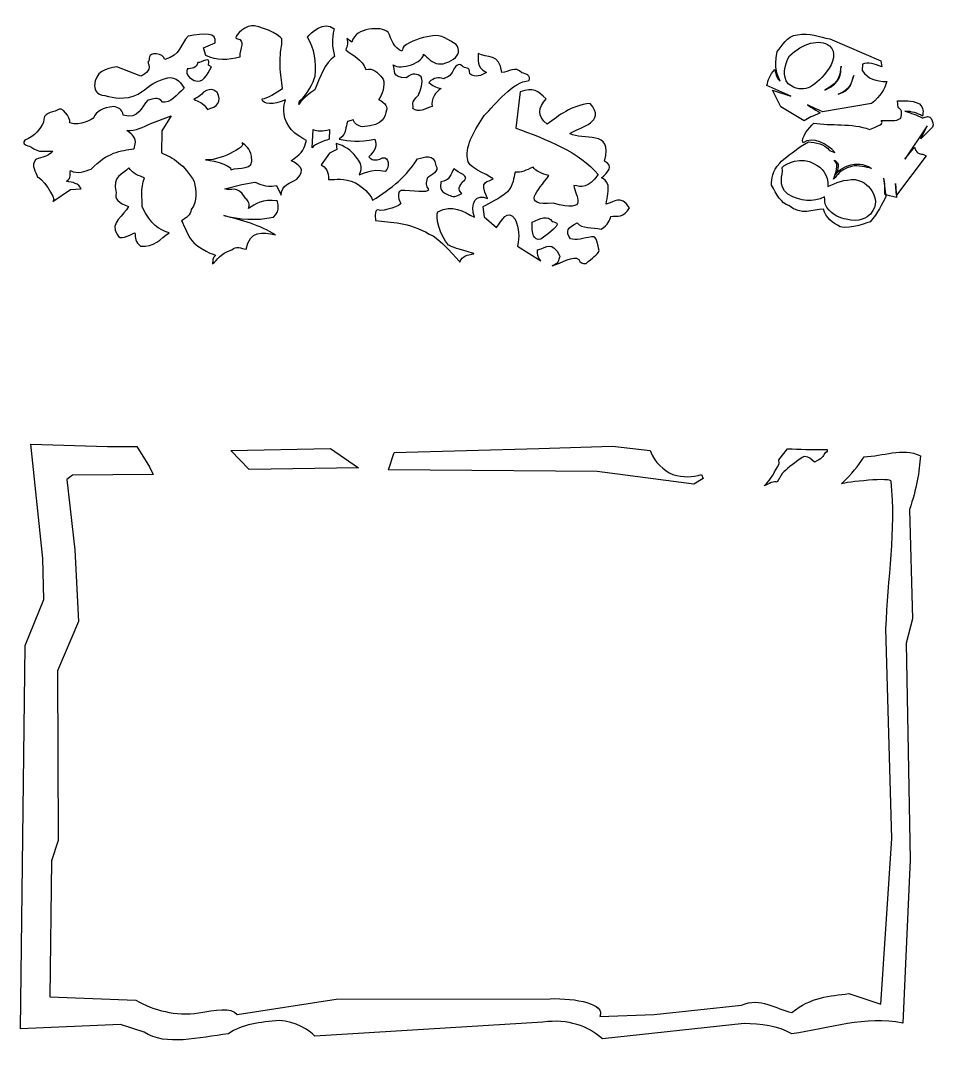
# Model space of a CAD drawing. Header units: centimetres. Extents: x -10 to 51.2, y -6.5 to 14.
# Drawn here: x 9.65 to 27.31, y -6.07 to 13.75 of the extents above; entities that cross this region are included whole.
import ezdxf

# ---------------------------------------------------------------- set-up
doc = ezdxf.new("R2010")
doc.units = ezdxf.units.CM
doc.header["$MEASUREMENT"] = 0
doc.layers.add('Layer 1', color=7, linetype='Continuous')

msp = doc.modelspace()

# ---------------------------------------------------------------- linework, layer by layer
at = {"layer": 'Layer 1', "color": 54, "lineweight": 25}
for points, knots in [([(15.20146, 13.43267), (15.3478, 13.21088), (15.36932, 12.94974), (15.35376, 12.68101), (15.35376, 12.68101), (15.30099, 12.54673), (15.22753, 12.34366), (15.04916, 12.19956), (15.04916, 12.19956), (15.04916, 12.19956), (15.03442, 12.13078), (15.03442, 12.13078), (15.03442, 12.13078), (15.14756, 12.29557), (15.24277, 12.33481), (15.34393, 12.41572), (15.34393, 12.41572), (15.456, 12.67424), (15.53932, 12.93962), (15.72713, 13.0593), (15.72713, 13.0593), (15.67476, 13.25173), (15.66875, 13.37714), (15.7173, 13.5948), (15.7173, 13.5948), (15.52059, 13.75398), (15.26411, 13.51521), (15.20146, 13.43268), (15.20146, 13.43268), (15.20146, 13.43268), (15.20146, 13.43267), (15.20146, 13.43267)], [0, 0, 0, 0, 0.11111111, 0.11111111, 0.11111111, 0.11111111, 0.22222222, 0.22222222, 0.22222222, 0.22222222, 0.33333333, 0.33333333, 0.33333333, 0.33333333, 0.44444444, 0.44444444, 0.44444444, 0.44444444, 0.55555556, 0.55555556, 0.55555556, 0.55555556, 0.66666667, 0.66666667, 0.66666667, 0.66666667, 0.77777778, 0.77777778, 0.77777778, 0.77777778, 1, 1, 1, 1]), ([(10.82606, 10.49902), (10.82606, 10.49902), (10.61972, 10.48919), (10.61972, 10.48919), (10.61972, 10.48919), (10.61972, 10.48919), (10.28074, 10.25829), (10.28074, 10.25829), (10.28074, 10.25829), (10.36996, 10.30821), (10.02269, 10.76663), (9.98106, 10.72501), (9.98106, 10.72501), (9.95666, 10.83637), (9.84946, 10.94772), (9.94176, 11.05908), (9.94176, 11.05908), (9.96938, 11.09656), (10.19135, 11.11175), (10.27583, 11.22612), (10.27583, 11.22612), (10.13704, 11.24539), (10.01541, 11.17884), (9.85333, 11.31455), (9.85333, 11.31455), (9.77642, 11.34003), (9.67453, 11.35416), (9.73542, 11.44228), (9.73542, 11.44228), (9.94593, 11.52443), (10.03051, 11.65237), (10.09897, 11.78618), (10.09897, 11.78618), (10.08905, 11.98281), (10.25343, 11.97027), (10.36426, 12.02199), (10.36426, 12.02199), (10.45067, 12.1156), (10.62019, 11.87959), (10.6099, 11.77635), (10.6099, 11.77635), (10.79659, 11.69283), (11.06188, 11.86478), (11.06188, 11.86478), (11.06188, 11.86478), (11.11288, 12.00011), (11.2467, 12.07333), (11.4549, 12.09077), (11.4549, 12.09077), (11.53902, 12.07012), (11.62155, 12.04693), (11.64159, 11.92373), (11.64159, 11.92373), (11.94357, 11.83632), (11.98165, 12.08822), (12.11813, 12.21359), (12.11813, 12.21359), (12.21451, 12.23551), (12.31417, 12.29356), (12.39816, 12.1792), (12.39816, 12.1792), (12.54652, 12.15015), (12.67989, 12.31598), (12.81575, 12.4494), (12.81575, 12.4494), (12.72837, 12.59411), (12.62363, 12.70191), (12.43255, 12.62626), (12.43255, 12.62626), (12.23623, 12.5768), (12.09138, 12.44158), (11.93144, 12.33149), (11.93144, 12.33149), (11.65478, 12.20932), (11.47041, 12.25853), (11.28295, 12.30201), (11.28295, 12.30201), (11.11679, 12.3223), (11.09858, 12.40423), (11.08644, 12.4887), (11.08644, 12.4887), (11.0931, 12.77637), (11.3079, 12.81689), (11.51877, 12.86207), (11.51877, 12.86207), (11.51877, 12.86207), (11.98057, 12.67538), (11.98057, 12.67538), (11.98057, 12.67538), (12.09329, 12.73365), (12.18615, 12.80185), (12.11813, 12.9505), (12.11813, 12.9505), (12.16811, 13.00575), (12.09524, 13.12243), (12.28517, 13.10771), (12.28517, 13.10771), (12.35878, 13.0982), (12.42079, 13.07417), (12.44238, 12.99963), (12.44238, 12.99963), (12.75083, 13.08266), (12.74958, 13.29843), (12.89436, 13.45161), (12.89436, 13.45161), (13.20472, 13.50673), (13.46686, 13.5274), (13.41512, 13.32388), (13.41512, 13.32388), (13.41512, 13.32388), (13.18913, 13.22562), (13.18913, 13.22562), (13.18913, 13.22562), (13.18913, 13.22562), (13.23826, 13.07824), (13.23826, 13.07824), (13.23826, 13.07824), (13.44336, 12.97521), (13.66532, 12.98181), (13.89658, 13.04876), (13.89658, 13.04876), (13.87547, 13.21381), (14.02914, 13.36756), (13.83271, 13.40739), (13.83271, 13.40739), (13.76202, 13.40739), (13.94283, 13.63547), (14.11765, 13.65303), (14.11765, 13.65303), (14.253, 13.66662), (14.66041, 13.48836), (14.70719, 13.39756), (14.70719, 13.39756), (14.71813, 13.20997), (14.61346, 13.07217), (14.72193, 12.43956), (14.72193, 12.43956), (14.57696, 12.3551), (14.44556, 12.25238), (14.32399, 12.23813), (14.32399, 12.23813), (14.32022, 12.12688), (14.55745, 12.12051), (14.77597, 12.21848), (14.77597, 12.21848), (14.73584, 12.11129), (14.70444, 11.92757), (14.83984, 11.71246), (14.83984, 11.71246), (14.90682, 11.59917), (14.97503, 11.5608), (15.18374, 11.43243), (15.18374, 11.43243), (15.12494, 11.27109), (15.145, 11.23029), (14.88897, 11.04432), (14.88897, 11.04432), (15.03017, 10.96282), (15.18675, 10.88664), (14.99705, 10.6906), (14.99705, 10.6906), (14.87127, 10.61005), (14.69674, 10.57824), (14.69246, 10.37618), (14.69246, 10.37618), (14.69246, 10.37618), (14.60403, 10.56287), (14.60403, 10.56287), (14.60403, 10.56287), (14.35624, 10.52745), (14.29566, 10.59416), (14.18153, 10.63165), (14.18153, 10.63165), (14.18153, 10.63165), (13.93589, 10.58252), (13.93589, 10.58252), (13.93589, 10.58252), (13.93589, 10.58252), (13.60182, 10.50392), (13.60182, 10.50392), (13.60182, 10.50392), (13.73283, 10.44499), (13.83663, 10.59007), (13.99485, 10.32706), (13.99485, 10.32706), (14.03912, 10.28318), (14.09481, 10.25262), (14.06363, 10.12072), (14.06363, 10.12072), (14.20041, 10.21007), (14.32935, 10.30596), (14.61878, 10.2681), (14.61878, 10.2681), (14.61553, 10.22582), (14.69882, 10.09835), (14.54509, 9.95368), (14.54509, 9.95368), (14.20194, 9.8822), (13.88617, 9.91107), (13.58218, 9.98316), (13.58218, 9.98316), (13.93273, 9.89167), (14.28483, 9.80327), (14.58439, 9.60979), (14.58439, 9.60979), (14.32884, 9.67269), (14.08959, 9.69715), (14.0145, 9.33467), (14.0145, 9.33467), (13.92091, 9.34644), (13.82104, 9.40851), (13.73938, 9.32484), (13.73938, 9.32484), (13.49045, 9.23313), (13.47405, 9.14143), (13.36601, 9.04972), (13.36601, 9.04972), (13.37738, 9.1054), (13.34745, 9.16108), (13.42988, 9.21676), (13.42988, 9.21676), (13.42988, 9.21676), (13.10072, 9.31993), (12.9386, 9.53609), (12.9386, 9.53609), (12.90913, 9.57539), (12.76665, 9.8849), (12.76665, 9.8849), (12.76665, 9.8849), (12.8606, 9.93581), (12.93741, 9.99814), (12.95334, 10.10106), (12.95334, 10.10106), (13.08945, 10.2812), (13.04002, 10.46133), (13.01229, 10.64147), (13.01229, 10.64147), (12.8246, 10.96787), (12.60516, 11.10379), (12.37854, 11.19662), (12.37854, 11.19662), (12.37854, 11.19662), (12.38837, 11.61912), (12.38837, 11.61912), (12.38837, 11.61912), (12.38837, 11.61912), (12.56523, 11.91389), (12.56523, 11.91389), (12.56523, 11.91389), (12.56523, 11.91389), (12.17221, 11.76651), (12.17221, 11.76651), (12.17221, 11.76651), (12.02377, 11.70141), (11.8834, 11.60809), (11.71041, 11.62895), (11.71041, 11.62895), (11.77904, 11.56657), (11.8699, 11.52642), (11.87745, 11.40296), (11.87745, 11.40296), (11.87745, 11.40296), (11.84797, 11.27523), (11.84797, 11.27523), (11.84797, 11.27523), (11.58881, 11.23599), (11.33262, 11.21379), (11.02262, 10.88221), (11.02262, 10.88221), (10.89184, 10.8409), (10.76311, 10.78105), (10.61977, 10.85273), (10.61977, 10.85273), (10.6008, 10.78395), (10.65312, 10.71517), (10.54117, 10.64639), (10.54117, 10.64639), (10.66381, 10.62953), (10.78071, 10.60598), (10.82611, 10.49901), (10.82611, 10.49901), (10.82611, 10.49901), (10.82606, 10.49902), (10.82606, 10.49902)], [0, 0, 0, 0, 0.01388889, 0.01388889, 0.01388889, 0.01388889, 0.02777778, 0.02777778, 0.02777778, 0.02777778, 0.04166667, 0.04166667, 0.04166667, 0.04166667, 0.05555556, 0.05555556, 0.05555556, 0.05555556, 0.06944444, 0.06944444, 0.06944444, 0.06944444, 0.08333333, 0.08333333, 0.08333333, 0.08333333, 0.09722222, 0.09722222, 0.09722222, 0.09722222, 0.11111111, 0.11111111, 0.11111111, 0.11111111, 0.125, 0.125, 0.125, 0.125, 0.13888889, 0.13888889, 0.13888889, 0.13888889, 0.15277778, 0.15277778, 0.15277778, 0.15277778, 0.16666667, 0.16666667, 0.16666667, 0.16666667, 0.18055556, 0.18055556, 0.18055556, 0.18055556, 0.19444444, 0.19444444, 0.19444444, 0.19444444, 0.20833333, 0.20833333, 0.20833333, 0.20833333, 0.22222222, 0.22222222, 0.22222222, 0.22222222, 0.23611111, 0.23611111, 0.23611111, 0.23611111, 0.25, 0.25, 0.25, 0.25, 0.26388889, 0.26388889, 0.26388889, 0.26388889, 0.27777778, 0.27777778, 0.27777778, 0.27777778, 0.29166667, 0.29166667, 0.29166667, 0.29166667, 0.30555556, 0.30555556, 0.30555556, 0.30555556, 0.31944444, 0.31944444, 0.31944444, 0.31944444, 0.33333333, 0.33333333, 0.33333333, 0.33333333, 0.34722222, 0.34722222, 0.34722222, 0.34722222, 0.36111111, 0.36111111, 0.36111111, 0.36111111, 0.375, 0.375, 0.375, 0.375, 0.38888889, 0.38888889, 0.38888889, 0.38888889, 0.40277778, 0.40277778, 0.40277778, 0.40277778, 0.41666667, 0.41666667, 0.41666667, 0.41666667, 0.43055556, 0.43055556, 0.43055556, 0.43055556, 0.44444444, 0.44444444, 0.44444444, 0.44444444, 0.45833333, 0.45833333, 0.45833333, 0.45833333, 0.47222222, 0.47222222, 0.47222222, 0.47222222, 0.48611111, 0.48611111, 0.48611111, 0.48611111, 0.5, 0.5, 0.5, 0.5, 0.51388889, 0.51388889, 0.51388889, 0.51388889, 0.52777778, 0.52777778, 0.52777778, 0.52777778, 0.54166667, 0.54166667, 0.54166667, 0.54166667, 0.55555556, 0.55555556, 0.55555556, 0.55555556, 0.56944444, 0.56944444, 0.56944444, 0.56944444, 0.58333333, 0.58333333, 0.58333333, 0.58333333, 0.59722222, 0.59722222, 0.59722222, 0.59722222, 0.61111111, 0.61111111, 0.61111111, 0.61111111, 0.625, 0.625, 0.625, 0.625, 0.63888889, 0.63888889, 0.63888889, 0.63888889, 0.65277778, 0.65277778, 0.65277778, 0.65277778, 0.66666667, 0.66666667, 0.66666667, 0.66666667, 0.68055556, 0.68055556, 0.68055556, 0.68055556, 0.69444444, 0.69444444, 0.69444444, 0.69444444, 0.70833333, 0.70833333, 0.70833333, 0.70833333, 0.72222222, 0.72222222, 0.72222222, 0.72222222, 0.73611111, 0.73611111, 0.73611111, 0.73611111, 0.75, 0.75, 0.75, 0.75, 0.76388889, 0.76388889, 0.76388889, 0.76388889, 0.77777778, 0.77777778, 0.77777778, 0.77777778, 0.79166667, 0.79166667, 0.79166667, 0.79166667, 0.80555556, 0.80555556, 0.80555556, 0.80555556, 0.81944444, 0.81944444, 0.81944444, 0.81944444, 0.83333333, 0.83333333, 0.83333333, 0.83333333, 0.84722222, 0.84722222, 0.84722222, 0.84722222, 0.86111111, 0.86111111, 0.86111111, 0.86111111, 0.875, 0.875, 0.875, 0.875, 0.88888889, 0.88888889, 0.88888889, 0.88888889, 0.90277778, 0.90277778, 0.90277778, 0.90277778, 0.91666667, 0.91666667, 0.91666667, 0.91666667, 0.93055556, 0.93055556, 0.93055556, 0.93055556, 0.94444444, 0.94444444, 0.94444444, 0.94444444, 0.95833333, 0.95833333, 0.95833333, 0.95833333, 0.97222222, 0.97222222, 0.97222222, 0.97222222, 1, 1, 1, 1]), ([(15.96415, 13.40425), (15.96415, 13.40425), (16.05749, 13.33547), (16.05749, 13.33547), (16.05749, 13.33547), (16.10663, 13.49471), (16.23329, 13.55706), (16.38665, 13.58602), (16.38665, 13.58602), (16.55483, 13.61009), (16.68351, 13.59466), (16.76002, 13.52707), (16.76002, 13.52707), (16.83362, 13.39106), (16.86753, 13.21535), (17.02531, 13.16352), (17.02531, 13.16352), (17.05317, 13.19266), (17.03366, 13.22899), (17.06491, 13.25304), (17.06491, 13.25304), (17.19601, 13.35392), (17.40509, 13.42627), (17.58537, 13.45338), (17.58537, 13.45338), (17.80301, 13.49732), (17.93457, 13.37325), (18.07665, 13.29126), (18.07665, 13.29126), (18.15345, 13.18297), (18.13413, 13.08841), (18.02752, 13.00632), (18.02752, 13.00632), (17.88522, 12.93091), (17.81477, 12.90203), (17.73766, 12.91789), (17.73766, 12.91789), (17.60917, 12.92349), (17.52849, 13.03921), (17.44781, 13.10458), (17.44781, 13.10458), (17.44375, 13.03137), (17.34684, 12.94529), (17.21199, 12.89824), (17.21199, 12.89824), (17.06586, 12.8549), (16.95231, 12.8374), (16.85827, 12.89824), (16.85827, 12.89824), (16.91186, 12.79347), (16.81016, 12.64531), (17.11374, 12.64769), (17.11374, 12.64769), (17.23095, 12.75273), (17.33408, 12.72646), (17.39868, 12.66243), (17.39868, 12.66243), (17.45077, 12.54452), (17.38225, 12.42662), (17.34955, 12.30871), (17.34955, 12.30871), (17.17603, 12.1601), (17.26344, 12.13191), (17.24147, 12.05324), (17.24147, 12.05324), (17.34514, 11.95201), (17.48772, 12.06475), (17.61484, 12.09254), (17.61484, 12.09254), (17.57349, 12.22682), (17.69215, 12.39058), (17.78679, 12.44135), (17.78679, 12.44135), (17.67179, 12.45435), (17.6188, 12.50447), (17.55097, 12.55926), (17.55097, 12.55926), (17.65489, 12.66084), (17.72076, 12.65595), (17.83591, 12.62804), (17.83591, 12.62804), (17.90469, 12.66612), (17.95382, 12.64918), (18.02259, 12.79999), (18.02259, 12.79999), (18.06573, 12.86801), (18.1082, 12.93823), (18.18963, 12.87859), (18.18963, 12.87859), (18.25376, 12.81023), (18.33708, 12.88459), (18.34193, 12.72138), (18.34193, 12.72138), (18.45001, 12.64146), (18.55809, 12.68884), (18.66617, 12.75086), (18.66617, 12.75086), (18.44237, 12.86215), (18.51829, 12.99108), (18.49914, 13.11441), (18.49914, 13.11441), (18.66875, 13.02744), (18.92068, 13.12006), (18.96094, 12.75086), (18.96094, 12.75086), (19.09031, 12.75309), (19.21968, 12.89077), (19.34905, 12.74103), (19.34905, 12.74103), (19.43533, 12.73088), (19.52124, 12.68118), (19.49115, 12.59345), (19.49115, 12.59345), (19.15993, 12.56732), (18.84947, 12.14639), (18.61704, 11.91567), (18.61704, 11.91567), (18.44417, 11.64055), (18.26027, 11.36544), (18.2928, 11.09032), (18.2928, 11.09032), (18.29074, 10.90587), (18.64804, 10.80286), (18.7939, 10.69238), (18.7939, 10.69238), (18.70228, 10.62672), (18.49806, 10.68343), (18.68582, 10.31409), (18.68582, 10.31409), (18.46229, 10.42962), (18.33442, 10.20968), (18.43035, 9.95054), (18.43035, 9.95054), (18.21396, 10.06815), (18.00269, 10.20727), (17.72291, 10.05862), (17.72291, 10.05862), (17.66572, 9.97967), (17.76168, 9.59923), (17.92927, 9.41506), (17.92927, 9.41506), (17.96931, 9.38694), (18.06296, 9.35246), (18.27009, 9.29629), (18.27009, 9.29629), (18.63354, 9.18486), (18.23777, 9.3261), (18.14541, 9.08589), (18.14541, 9.08589), (18.14541, 9.08589), (17.73123, 9.5846), (17.55588, 9.6263), (17.55588, 9.6263), (17.15387, 9.86043), (16.81476, 9.85289), (16.51928, 9.88668), (16.51928, 9.88668), (16.51928, 9.88668), (16.48972, 10.12015), (16.56349, 10.09302), (16.56349, 10.09302), (16.67486, 10.05207), (17.02446, 10.19232), (17.00564, 10.21584), (17.00564, 10.21584), (17.00564, 10.21584), (16.85737, 10.49292), (17.08425, 10.47131), (17.08425, 10.47131), (17.3427, 10.44669), (17.5819, 10.42467), (17.53623, 10.50079), (17.53623, 10.50079), (17.48463, 10.54704), (17.48996, 10.62176), (17.51658, 10.70713), (17.51658, 10.70713), (17.59792, 10.78111), (17.75785, 10.83092), (17.68362, 10.95277), (17.68362, 10.95277), (17.63972, 11.19886), (17.47339, 11.10829), (17.3299, 11.0805), (17.3299, 11.0805), (17.13472, 10.76259), (16.82535, 10.50617), (16.46033, 10.27971), (16.46033, 10.27971), (16.4129, 10.4283), (16.26703, 10.52064), (16.13117, 10.61869), (16.13117, 10.61869), (15.88364, 10.72261), (15.7707, 10.67273), (15.6055, 10.68256), (15.6055, 10.68256), (15.62598, 10.8275), (15.54676, 10.92186), (15.46794, 10.9675), (15.46794, 10.9675), (15.46794, 10.9675), (15.63006, 11.18858), (15.63006, 11.18858), (15.63006, 11.18858), (15.63006, 11.18858), (15.76762, 11.26227), (15.76762, 11.26227), (15.76762, 11.26227), (15.76762, 11.26227), (15.7578, 11.38018), (15.7578, 11.38018), (15.7578, 11.38018), (15.92154, 11.3294), (16.04603, 11.24591), (16.13117, 11.12963), (16.13117, 11.12963), (16.32658, 10.93074), (16.19995, 10.76608), (16.19995, 10.76608), (16.19995, 10.76608), (16.19995, 10.76608), (16.4723, 10.90379), (16.70106, 10.83486), (16.70106, 10.83486), (16.8017, 10.91946), (16.78282, 11.12771), (16.65193, 11.10015), (16.65193, 11.10015), (16.49598, 11.0223), (16.44006, 11.06949), (16.38664, 11.1198), (16.38664, 11.1198), (16.50412, 11.22842), (16.55715, 11.34199), (16.50455, 11.4637), (16.50455, 11.4637), (16.19416, 11.38996), (16.01395, 11.43192), (15.81676, 11.45879), (15.81676, 11.45879), (15.97581, 11.58509), (15.9269, 11.68828), (15.97888, 11.80269), (15.97888, 11.80269), (15.97888, 11.80269), (16.09188, 11.83708), (16.09188, 11.83708), (16.09188, 11.83708), (16.10808, 11.7556), (16.17407, 11.71561), (16.26874, 11.69952), (16.26874, 11.69952), (16.68902, 11.72707), (16.70083, 11.90587), (16.73054, 12.02377), (16.73054, 12.02377), (16.74975, 12.06586), (16.72185, 12.15548), (16.57824, 12.23011), (16.57824, 12.23011), (16.65475, 12.31045), (16.70065, 12.50157), (16.66667, 12.62313), (16.66667, 12.62313), (16.54177, 12.77407), (16.47059, 12.8372), (16.3326, 12.8049), (16.3326, 12.8049), (16.26443, 13.01505), (16.05912, 13.08247), (15.94449, 13.1881), (15.94449, 13.1881), (15.96695, 13.26015), (15.99251, 13.33221), (15.96414, 13.40426), (15.96414, 13.40426), (15.96414, 13.40426), (15.96415, 13.40425), (15.96415, 13.40425)], [0, 0, 0, 0, 0.01408451, 0.01408451, 0.01408451, 0.01408451, 0.02816901, 0.02816901, 0.02816901, 0.02816901, 0.04225352, 0.04225352, 0.04225352, 0.04225352, 0.05633803, 0.05633803, 0.05633803, 0.05633803, 0.07042254, 0.07042254, 0.07042254, 0.07042254, 0.08450704, 0.08450704, 0.08450704, 0.08450704, 0.09859155, 0.09859155, 0.09859155, 0.09859155, 0.11267606, 0.11267606, 0.11267606, 0.11267606, 0.12676056, 0.12676056, 0.12676056, 0.12676056, 0.14084507, 0.14084507, 0.14084507, 0.14084507, 0.15492958, 0.15492958, 0.15492958, 0.15492958, 0.16901408, 0.16901408, 0.16901408, 0.16901408, 0.18309859, 0.18309859, 0.18309859, 0.18309859, 0.1971831, 0.1971831, 0.1971831, 0.1971831, 0.21126761, 0.21126761, 0.21126761, 0.21126761, 0.22535211, 0.22535211, 0.22535211, 0.22535211, 0.23943662, 0.23943662, 0.23943662, 0.23943662, 0.25352113, 0.25352113, 0.25352113, 0.25352113, 0.26760563, 0.26760563, 0.26760563, 0.26760563, 0.28169014, 0.28169014, 0.28169014, 0.28169014, 0.29577465, 0.29577465, 0.29577465, 0.29577465, 0.30985915, 0.30985915, 0.30985915, 0.30985915, 0.32394366, 0.32394366, 0.32394366, 0.32394366, 0.33802817, 0.33802817, 0.33802817, 0.33802817, 0.35211268, 0.35211268, 0.35211268, 0.35211268, 0.36619718, 0.36619718, 0.36619718, 0.36619718, 0.38028169, 0.38028169, 0.38028169, 0.38028169, 0.3943662, 0.3943662, 0.3943662, 0.3943662, 0.4084507, 0.4084507, 0.4084507, 0.4084507, 0.42253521, 0.42253521, 0.42253521, 0.42253521, 0.43661972, 0.43661972, 0.43661972, 0.43661972, 0.45070423, 0.45070423, 0.45070423, 0.45070423, 0.46478873, 0.46478873, 0.46478873, 0.46478873, 0.47887324, 0.47887324, 0.47887324, 0.47887324, 0.49295775, 0.49295775, 0.49295775, 0.49295775, 0.50704225, 0.50704225, 0.50704225, 0.50704225, 0.52112676, 0.52112676, 0.52112676, 0.52112676, 0.53521127, 0.53521127, 0.53521127, 0.53521127, 0.54929577, 0.54929577, 0.54929577, 0.54929577, 0.56338028, 0.56338028, 0.56338028, 0.56338028, 0.57746479, 0.57746479, 0.57746479, 0.57746479, 0.5915493, 0.5915493, 0.5915493, 0.5915493, 0.6056338, 0.6056338, 0.6056338, 0.6056338, 0.61971831, 0.61971831, 0.61971831, 0.61971831, 0.63380282, 0.63380282, 0.63380282, 0.63380282, 0.64788732, 0.64788732, 0.64788732, 0.64788732, 0.66197183, 0.66197183, 0.66197183, 0.66197183, 0.67605634, 0.67605634, 0.67605634, 0.67605634, 0.69014085, 0.69014085, 0.69014085, 0.69014085, 0.70422535, 0.70422535, 0.70422535, 0.70422535, 0.71830986, 0.71830986, 0.71830986, 0.71830986, 0.73239437, 0.73239437, 0.73239437, 0.73239437, 0.74647887, 0.74647887, 0.74647887, 0.74647887, 0.76056338, 0.76056338, 0.76056338, 0.76056338, 0.77464789, 0.77464789, 0.77464789, 0.77464789, 0.78873239, 0.78873239, 0.78873239, 0.78873239, 0.8028169, 0.8028169, 0.8028169, 0.8028169, 0.81690141, 0.81690141, 0.81690141, 0.81690141, 0.83098592, 0.83098592, 0.83098592, 0.83098592, 0.84507042, 0.84507042, 0.84507042, 0.84507042, 0.85915493, 0.85915493, 0.85915493, 0.85915493, 0.87323944, 0.87323944, 0.87323944, 0.87323944, 0.88732394, 0.88732394, 0.88732394, 0.88732394, 0.90140845, 0.90140845, 0.90140845, 0.90140845, 0.91549296, 0.91549296, 0.91549296, 0.91549296, 0.92957746, 0.92957746, 0.92957746, 0.92957746, 0.94366197, 0.94366197, 0.94366197, 0.94366197, 0.95774648, 0.95774648, 0.95774648, 0.95774648, 0.97183099, 0.97183099, 0.97183099, 0.97183099, 1, 1, 1, 1]), ([(13.34633, 12.86208), (13.25977, 12.70988), (13.1868, 12.52273), (13.01226, 12.59679), (13.01226, 12.59679), (12.92914, 12.64314), (12.84304, 12.68716), (12.8747, 12.82278), (12.8747, 12.82278), (12.96968, 12.82016), (13.05104, 12.83934), (13.08104, 12.94069), (13.08104, 12.94069), (13.14993, 12.9245), (13.33613, 13.10383), (13.28738, 12.89156), (13.28738, 12.89156), (13.28738, 12.89156), (13.34633, 12.86208), (13.34633, 12.86208)], [0, 0, 0, 0, 0.16666667, 0.16666667, 0.16666667, 0.16666667, 0.33333333, 0.33333333, 0.33333333, 0.33333333, 0.5, 0.5, 0.5, 0.5, 0.66666667, 0.66666667, 0.66666667, 0.66666667, 1, 1, 1, 1]), ([(13.18912, 12.3708), (13.3736, 12.46685), (13.39223, 12.39705), (13.45441, 12.3708), (13.45441, 12.3708), (13.55457, 12.17825), (13.45473, 12.08569), (13.26773, 12.03673), (13.26773, 12.03673), (13.1891, 12.17088), (13.09316, 12.18375), (13.00244, 12.23324), (13.00244, 12.23324), (13.05736, 12.26205), (13.09774, 12.25691), (13.18913, 12.3708), (13.18913, 12.3708), (13.18913, 12.3708), (13.18912, 12.3708), (13.18912, 12.3708)], [0, 0, 0, 0, 0.16666667, 0.16666667, 0.16666667, 0.16666667, 0.33333333, 0.33333333, 0.33333333, 0.33333333, 0.5, 0.5, 0.5, 0.5, 0.66666667, 0.66666667, 0.66666667, 0.66666667, 1, 1, 1, 1]), ([(19.31272, 12.37597), (19.56861, 12.47119), (19.65915, 12.39623), (19.81383, 12.23841), (19.81383, 12.23841), (19.66517, 12.07104), (19.63501, 11.90805), (19.83919, 11.75374), (19.83919, 11.75374), (20.07487, 11.91982), (20.28272, 12.1091), (20.66866, 12.14998), (20.66866, 12.14998), (20.98266, 11.77585), (20.49277, 11.71646), (20.27685, 11.57116), (20.27685, 11.57116), (20.51809, 11.41767), (21.1322, 11.66436), (20.94378, 11.03477), (20.94378, 11.03477), (21.13341, 10.93943), (21.01179, 10.83119), (20.88483, 10.71052), (20.88483, 10.71052), (20.93791, 10.6929), (20.98547, 10.65874), (21.01256, 10.56314), (21.01256, 10.56314), (21.03119, 10.49374), (20.99537, 10.33362), (20.97817, 10.20451), (20.97817, 10.20451), (21.13428, 10.2363), (21.24993, 10.4053), (21.43015, 10.13573), (21.43015, 10.13573), (21.31829, 9.94021), (21.19087, 9.97811), (21.0666, 9.96869), (21.0666, 9.96869), (21.04795, 9.89165), (21.01487, 9.81301), (20.87991, 9.72305), (20.87991, 9.72305), (20.71386, 9.7646), (20.50221, 9.72917), (20.41811, 9.84096), (20.41811, 9.84096), (20.23473, 9.75711), (20.18497, 9.68297), (20.28546, 9.53637), (20.28546, 9.53637), (20.38118, 9.49758), (20.54978, 9.5499), (20.69322, 9.57076), (20.69322, 9.57076), (20.81126, 9.59226), (20.80704, 9.42163), (20.8406, 9.31038), (20.8406, 9.31038), (20.81283, 9.21589), (20.70124, 9.17324), (20.59005, 9.05491), (20.59005, 9.05491), (20.51454, 9.04608), (20.47074, 9.0769), (20.44758, 9.13352), (20.44758, 9.13352), (20.34523, 9.23177), (20.11556, 9.05702), (19.93174, 9.01561), (19.93174, 9.01561), (20.07192, 9.06212), (20.04617, 9.11742), (20.08404, 9.2023), (20.08404, 9.2023), (19.92112, 9.50773), (19.83927, 9.36956), (19.65171, 9.32021), (19.65171, 9.32021), (19.64949, 9.24979), (19.6488, 9.17938), (19.71066, 9.10896), (19.71066, 9.10896), (19.71066, 9.10896), (19.26359, 9.3939), (19.26359, 9.3939), (19.26359, 9.3939), (19.30229, 9.58386), (19.29389, 9.7247), (19.21938, 9.91466), (19.21938, 9.91466), (19.07028, 10.13196), (18.95715, 9.88325), (18.85583, 9.75254), (18.85583, 9.75254), (18.85583, 9.75254), (18.62001, 9.95888), (18.62001, 9.95888), (18.62001, 9.95888), (18.62001, 9.95888), (18.59053, 10.15048), (18.59053, 10.15048), (18.59053, 10.15048), (18.72742, 10.23561), (18.89993, 10.29659), (19.07198, 10.44034), (19.07198, 10.44034), (19.1833, 10.59543), (19.19079, 10.70602), (19.21445, 10.82354), (19.21445, 10.82354), (19.33044, 10.81206), (19.43446, 10.85642), (19.56326, 10.9218), (19.56326, 10.9218), (19.61529, 10.83476), (19.73857, 10.79521), (19.86785, 10.75968), (19.86785, 10.75968), (19.65699, 10.45785), (19.31856, 10.17068), (19.95141, 10.22145), (19.95141, 10.22145), (20.67006, 10.02957), (20.37663, 10.36863), (20.34931, 10.56808), (20.34931, 10.56808), (20.50637, 10.53578), (20.6254, 10.50379), (20.82094, 10.77933), (20.82094, 10.77933), (20.46204, 11.21022), (19.82913, 11.45825), (19.22919, 11.67346), (19.22919, 11.67346), (19.22919, 11.67346), (19.31271, 12.37599), (19.31271, 12.37599), (19.31271, 12.37599), (19.31271, 12.37599), (19.31272, 12.37597), (19.31272, 12.37597)], [0, 0, 0, 0, 0.02702703, 0.02702703, 0.02702703, 0.02702703, 0.05405405, 0.05405405, 0.05405405, 0.05405405, 0.08108108, 0.08108108, 0.08108108, 0.08108108, 0.10810811, 0.10810811, 0.10810811, 0.10810811, 0.13513514, 0.13513514, 0.13513514, 0.13513514, 0.16216216, 0.16216216, 0.16216216, 0.16216216, 0.18918919, 0.18918919, 0.18918919, 0.18918919, 0.21621622, 0.21621622, 0.21621622, 0.21621622, 0.24324324, 0.24324324, 0.24324324, 0.24324324, 0.27027027, 0.27027027, 0.27027027, 0.27027027, 0.2972973, 0.2972973, 0.2972973, 0.2972973, 0.32432432, 0.32432432, 0.32432432, 0.32432432, 0.35135135, 0.35135135, 0.35135135, 0.35135135, 0.37837838, 0.37837838, 0.37837838, 0.37837838, 0.40540541, 0.40540541, 0.40540541, 0.40540541, 0.43243243, 0.43243243, 0.43243243, 0.43243243, 0.45945946, 0.45945946, 0.45945946, 0.45945946, 0.48648649, 0.48648649, 0.48648649, 0.48648649, 0.51351351, 0.51351351, 0.51351351, 0.51351351, 0.54054054, 0.54054054, 0.54054054, 0.54054054, 0.56756757, 0.56756757, 0.56756757, 0.56756757, 0.59459459, 0.59459459, 0.59459459, 0.59459459, 0.62162162, 0.62162162, 0.62162162, 0.62162162, 0.64864865, 0.64864865, 0.64864865, 0.64864865, 0.67567568, 0.67567568, 0.67567568, 0.67567568, 0.7027027, 0.7027027, 0.7027027, 0.7027027, 0.72972973, 0.72972973, 0.72972973, 0.72972973, 0.75675676, 0.75675676, 0.75675676, 0.75675676, 0.78378378, 0.78378378, 0.78378378, 0.78378378, 0.81081081, 0.81081081, 0.81081081, 0.81081081, 0.83783784, 0.83783784, 0.83783784, 0.83783784, 0.86486486, 0.86486486, 0.86486486, 0.86486486, 0.89189189, 0.89189189, 0.89189189, 0.89189189, 0.91891892, 0.91891892, 0.91891892, 0.91891892, 0.94594595, 0.94594595, 0.94594595, 0.94594595, 1, 1, 1, 1]), ([(15.3116, 11.64526), (15.3116, 11.64526), (15.29195, 11.29645), (15.29195, 11.29645), (15.29195, 11.29645), (15.32634, 11.37014), (15.62111, 11.45857), (15.62111, 11.45857), (15.62111, 11.45857), (15.62111, 11.45857), (15.62602, 11.64526), (15.62602, 11.64526), (15.62602, 11.64526), (15.49237, 11.60921), (15.39296, 11.61596), (15.3116, 11.64526)], [0, 0, 0, 0, 0.2, 0.2, 0.2, 0.2, 0.4, 0.4, 0.4, 0.4, 0.6, 0.6, 0.6, 0.6, 1, 1, 1, 1]), ([(14.12255, 11.13278), (14.17804, 10.8335), (13.87425, 10.93341), (13.7197, 10.86749), (13.7197, 10.86749), (13.76096, 10.96809), (13.23646, 11.07365), (13.22842, 11.064), (13.22842, 11.064), (13.4366, 11.01846), (14.05511, 11.31921), (13.93586, 11.38824), (13.93586, 11.38824), (14.01683, 11.35305), (14.08087, 11.27272), (14.12255, 11.13277), (14.12255, 11.13277), (14.12255, 11.13277), (14.12255, 11.13278), (14.12255, 11.13278)], [0, 0, 0, 0, 0.16666667, 0.16666667, 0.16666667, 0.16666667, 0.33333333, 0.33333333, 0.33333333, 0.33333333, 0.5, 0.5, 0.5, 0.5, 0.66666667, 0.66666667, 0.66666667, 0.66666667, 1, 1, 1, 1]), ([(12.5252, 9.64966), (12.36032, 9.53671), (12.2367, 9.36187), (11.97497, 9.39419), (11.97497, 9.39419), (11.86747, 9.47041), (11.87347, 9.56082), (11.86689, 9.64966), (11.86689, 9.64966), (11.7393, 9.60737), (11.56944, 9.48545), (11.52791, 9.61527), (11.52791, 9.61527), (11.35266, 9.8455), (11.67366, 9.98701), (11.73916, 10.16059), (11.73916, 10.16059), (11.55616, 10.21559), (11.46367, 10.31848), (11.50335, 10.42588), (11.50335, 10.42588), (11.41342, 10.75817), (11.63673, 10.77723), (11.74899, 10.90733), (11.74899, 10.90733), (11.83218, 10.78679), (11.94541, 10.7564), (12.05358, 10.71082), (12.05358, 10.71082), (11.96589, 10.50612), (12.01207, 10.31616), (12.00445, 10.15076), (12.00445, 10.15076), (12.18038, 9.79012), (12.3238, 9.73004), (12.52521, 9.64965), (12.52521, 9.64965), (12.52521, 9.64965), (12.5252, 9.64966), (12.5252, 9.64966)], [0, 0, 0, 0, 0.09090909, 0.09090909, 0.09090909, 0.09090909, 0.18181818, 0.18181818, 0.18181818, 0.18181818, 0.27272727, 0.27272727, 0.27272727, 0.27272727, 0.36363636, 0.36363636, 0.36363636, 0.36363636, 0.45454545, 0.45454545, 0.45454545, 0.45454545, 0.54545455, 0.54545455, 0.54545455, 0.54545455, 0.63636364, 0.63636364, 0.63636364, 0.63636364, 0.72727273, 0.72727273, 0.72727273, 0.72727273, 0.81818182, 0.81818182, 0.81818182, 0.81818182, 1, 1, 1, 1]), ([(17.90962, 10.3927), (17.74094, 10.45657), (17.77445, 10.54931), (17.78189, 10.63834), (17.78189, 10.63834), (17.95659, 10.6439), (17.97063, 10.79227), (18.03736, 10.89381), (18.03736, 10.89381), (18.09068, 10.80552), (18.39288, 10.75456), (18.19457, 10.62852), (18.19457, 10.62852), (18.09975, 10.50653), (18.13815, 10.45721), (18.18474, 10.41236), (18.18474, 10.41236), (18.038, 10.31409), (17.9814, 10.36604), (17.90962, 10.39271), (17.90962, 10.39271), (17.90962, 10.39271), (17.90962, 10.3927), (17.90962, 10.3927)], [0, 0, 0, 0, 0.14285714, 0.14285714, 0.14285714, 0.14285714, 0.28571429, 0.28571429, 0.28571429, 0.28571429, 0.42857143, 0.42857143, 0.42857143, 0.42857143, 0.57142857, 0.57142857, 0.57142857, 0.57142857, 0.71428571, 0.71428571, 0.71428571, 0.71428571, 1, 1, 1, 1]), ([(19.54362, 9.8557), (19.53881, 9.63764), (19.5721, 9.48886), (19.71066, 9.53145), (19.71066, 9.53145), (20.18477, 9.86286), (20.00901, 9.83979), (19.93174, 9.87043), (19.93174, 9.87043), (19.85187, 9.99751), (19.70077, 9.93465), (19.54363, 9.85569), (19.54363, 9.85569), (19.54363, 9.85569), (19.54362, 9.8557), (19.54362, 9.8557)], [0, 0, 0, 0, 0.2, 0.2, 0.2, 0.2, 0.4, 0.4, 0.4, 0.4, 0.6, 0.6, 0.6, 0.6, 1, 1, 1, 1])]:
    msp.add_open_spline(points, degree=3, knots=knots, dxfattribs=at)
at = {"layer": 'Layer 1', "color": 251, "lineweight": 25}
for points, knots in [([(26.28649, 12.97188), (26.28649, 12.97188), (25.30393, 13.39929), (25.30393, 13.39929), (25.30393, 13.39929), (25.09496, 13.42774), (24.9076, 13.53184), (24.67509, 13.4779), (24.67509, 13.4779), (24.45263, 13.45111), (24.39779, 13.27532), (24.28206, 13.15365), (24.28206, 13.15365), (24.2224, 12.80507), (24.28663, 12.70426), (24.34101, 12.58376), (24.34101, 12.58376), (24.27878, 12.61979), (24.26077, 12.69512), (24.23784, 12.80975), (24.23784, 12.80975), (24.13874, 12.70494), (24.10706, 12.60014), (24.08554, 12.49533), (24.08554, 12.49533), (24.08554, 12.49533), (24.54734, 12.28899), (24.54734, 12.28899), (24.54734, 12.28899), (24.54734, 12.28899), (24.19362, 12.4069), (24.19362, 12.4069), (24.19362, 12.4069), (24.19362, 12.4069), (24.35083, 12.08265), (24.35083, 12.08265), (24.35083, 12.08265), (24.35083, 12.08265), (24.80281, 11.81245), (24.80281, 11.81245), (24.80281, 11.81245), (24.89814, 11.87632), (24.95964, 11.90579), (25.11723, 11.96966), (25.11723, 11.96966), (25.11723, 11.96966), (24.83229, 12.14161), (24.87159, 12.12196), (24.87159, 12.12196), (24.91089, 12.10231), (25.16145, 11.98931), (25.16145, 11.98931), (25.16145, 11.98931), (25.16145, 11.98931), (26.10962, 12.15143), (26.10962, 12.15143), (26.10962, 12.15143), (26.28902, 12.29226), (26.35414, 12.4331), (26.40439, 12.57393), (26.40439, 12.57393), (26.18543, 12.58084), (26.04282, 12.61419), (25.92785, 12.79009), (25.92785, 12.79009), (25.92785, 12.79009), (25.93276, 12.908), (25.93276, 12.908), (25.93276, 12.908), (26.0413, 12.9553), (26.17169, 12.9152), (26.30613, 12.85887), (26.30613, 12.85887), (26.30613, 12.85887), (26.28648, 12.97186), (26.28648, 12.97186), (26.28648, 12.97186), (26.28648, 12.97186), (26.28649, 12.97188), (26.28649, 12.97188)], [0, 0, 0, 0, 0.04761905, 0.04761905, 0.04761905, 0.04761905, 0.0952381, 0.0952381, 0.0952381, 0.0952381, 0.14285714, 0.14285714, 0.14285714, 0.14285714, 0.19047619, 0.19047619, 0.19047619, 0.19047619, 0.23809524, 0.23809524, 0.23809524, 0.23809524, 0.28571429, 0.28571429, 0.28571429, 0.28571429, 0.33333333, 0.33333333, 0.33333333, 0.33333333, 0.38095238, 0.38095238, 0.38095238, 0.38095238, 0.42857143, 0.42857143, 0.42857143, 0.42857143, 0.47619048, 0.47619048, 0.47619048, 0.47619048, 0.52380952, 0.52380952, 0.52380952, 0.52380952, 0.57142857, 0.57142857, 0.57142857, 0.57142857, 0.61904762, 0.61904762, 0.61904762, 0.61904762, 0.66666667, 0.66666667, 0.66666667, 0.66666667, 0.71428571, 0.71428571, 0.71428571, 0.71428571, 0.76190476, 0.76190476, 0.76190476, 0.76190476, 0.80952381, 0.80952381, 0.80952381, 0.80952381, 0.85714286, 0.85714286, 0.85714286, 0.85714286, 0.9047619, 0.9047619, 0.9047619, 0.9047619, 1, 1, 1, 1]), ([(25.2941, 13.26174), (25.10457, 13.41489), (24.76968, 13.31067), (24.52279, 13.07014), (24.52279, 13.07014), (24.41208, 12.8769), (24.38968, 12.67875), (24.49331, 12.52973), (24.49331, 12.52973), (24.79006, 12.32383), (24.98252, 12.45674), (25.24006, 12.76063), (25.24006, 12.76063), (25.37384, 12.94396), (25.43783, 13.14889), (25.2941, 13.26174)], [0, 0, 0, 0, 0.2, 0.2, 0.2, 0.2, 0.4, 0.4, 0.4, 0.4, 0.6, 0.6, 0.6, 0.6, 1, 1, 1, 1]), ([(25.52009, 12.86871), (25.50678, 12.71478), (25.53419, 12.56084), (25.20567, 12.40691), (25.20567, 12.40691), (25.52901, 12.57985), (25.4796, 12.72037), (25.52009, 12.86871)], [0, 0, 0, 0, 0.33333333, 0.33333333, 0.33333333, 0.33333333, 1, 1, 1, 1]), ([(25.76573, 12.69185), (25.71485, 12.55577), (25.72227, 12.40254), (25.46114, 12.3283), (25.46114, 12.3283), (25.67431, 12.39796), (25.71849, 12.54561), (25.76573, 12.69185)], [0, 0, 0, 0, 0.33333333, 0.33333333, 0.33333333, 0.33333333, 1, 1, 1, 1]), ([(24.98999, 11.77081), (24.90274, 11.68893), (24.72652, 11.4744), (24.78857, 11.39252), (24.78857, 11.39252), (24.96352, 11.52625), (25.25818, 11.36783), (25.39776, 11.20583), (25.39776, 11.20583), (25.39776, 11.20583), (25.29704, 11.24467), (25.29704, 11.24467), (25.29704, 11.24467), (25.18579, 11.37696), (25.03648, 11.39505), (24.88683, 11.41217), (24.88683, 11.41217), (24.88683, 11.41217), (24.73453, 11.31883), (24.73453, 11.31883), (24.73453, 11.31883), (24.59533, 11.21075), (24.42409, 11.10267), (24.33168, 10.99458), (24.33168, 10.99458), (24.18805, 10.83716), (24.1766, 10.70377), (24.17447, 10.57208), (24.17447, 10.57208), (24.26998, 10.3975), (24.36222, 10.21391), (24.50854, 10.17906), (24.50854, 10.17906), (24.76146, 9.9749), (24.95952, 10.09991), (25.17668, 10.11028), (25.17668, 10.11028), (25.2194, 9.93846), (25.355, 9.8479), (25.50092, 9.76638), (25.50092, 9.76638), (25.69252, 9.71234), (26.08063, 9.86464), (26.08063, 9.86464), (26.08063, 9.86464), (26.23165, 10.03665), (26.31148, 10.19679), (26.38522, 10.35592), (26.38522, 10.35592), (26.38522, 10.35592), (26.33609, 10.70964), (26.33609, 10.70964), (26.33609, 10.70964), (26.37539, 10.66051), (26.36557, 10.39522), (26.36557, 10.39522), (26.36557, 10.39522), (26.42724, 10.37557), (26.46853, 10.35592), (26.59156, 10.33627), (26.59156, 10.33627), (26.59156, 10.33627), (26.57191, 10.60156), (26.57191, 10.60156), (26.57191, 10.60156), (26.57191, 10.60156), (26.59156, 10.37557), (26.59156, 10.37557), (26.59156, 10.37557), (26.59156, 10.37557), (27.16145, 11.14197), (27.16145, 11.14197), (27.16145, 11.14197), (27.16145, 11.14197), (27.1025, 11.17145), (27.1025, 11.17145), (27.1025, 11.17145), (27.02515, 11.16865), (26.97393, 11.19515), (26.93546, 11.30901), (26.93546, 11.30901), (26.93546, 11.30901), (26.74878, 11.0732), (26.74878, 11.0732), (26.74878, 11.0732), (26.74878, 11.0732), (27.18111, 11.72169), (27.18111, 11.72169), (27.18111, 11.72169), (27.18111, 11.72169), (27.0632, 11.46622), (27.0632, 11.46622), (27.0632, 11.46622), (27.0632, 11.46622), (27.28919, 11.69221), (27.28919, 11.69221), (27.28919, 11.69221), (27.30548, 11.75771), (27.29565, 11.79374), (27.25971, 11.85925), (27.25971, 11.85925), (27.20204, 11.94391), (27.13502, 11.85535), (27.08759, 11.87638), (27.08759, 11.87638), (26.97376, 11.92684), (26.87894, 11.96543), (26.74878, 12.00173), (26.74878, 12.00173), (26.88346, 11.99735), (26.99729, 11.96517), (27.09267, 11.90839), (27.09267, 11.90839), (27.10402, 11.98699), (27.12378, 12.0656), (27.03372, 12.1442), (27.03372, 12.1442), (26.86145, 12.22671), (26.7484, 12.1908), (26.61122, 12.20315), (26.61122, 12.20315), (26.61122, 12.20315), (26.6238, 12.075), (26.6238, 12.075), (26.6238, 12.075), (26.65391, 12.03239), (26.71726, 12.05624), (26.67509, 11.86908), (26.67509, 11.86908), (26.58312, 11.79081), (26.43385, 11.83376), (26.2968, 11.81995), (26.2968, 11.81995), (26.31788, 11.76934), (26.3568, 11.76258), (26.07081, 11.648), (26.07081, 11.648), (25.72112, 11.78159), (25.32134, 11.71247), (24.98999, 11.77082), (24.98999, 11.77082), (24.98999, 11.77082), (24.98999, 11.77081), (24.98999, 11.77081)], [0, 0, 0, 0, 0.02702703, 0.02702703, 0.02702703, 0.02702703, 0.05405405, 0.05405405, 0.05405405, 0.05405405, 0.08108108, 0.08108108, 0.08108108, 0.08108108, 0.10810811, 0.10810811, 0.10810811, 0.10810811, 0.13513514, 0.13513514, 0.13513514, 0.13513514, 0.16216216, 0.16216216, 0.16216216, 0.16216216, 0.18918919, 0.18918919, 0.18918919, 0.18918919, 0.21621622, 0.21621622, 0.21621622, 0.21621622, 0.24324324, 0.24324324, 0.24324324, 0.24324324, 0.27027027, 0.27027027, 0.27027027, 0.27027027, 0.2972973, 0.2972973, 0.2972973, 0.2972973, 0.32432432, 0.32432432, 0.32432432, 0.32432432, 0.35135135, 0.35135135, 0.35135135, 0.35135135, 0.37837838, 0.37837838, 0.37837838, 0.37837838, 0.40540541, 0.40540541, 0.40540541, 0.40540541, 0.43243243, 0.43243243, 0.43243243, 0.43243243, 0.45945946, 0.45945946, 0.45945946, 0.45945946, 0.48648649, 0.48648649, 0.48648649, 0.48648649, 0.51351351, 0.51351351, 0.51351351, 0.51351351, 0.54054054, 0.54054054, 0.54054054, 0.54054054, 0.56756757, 0.56756757, 0.56756757, 0.56756757, 0.59459459, 0.59459459, 0.59459459, 0.59459459, 0.62162162, 0.62162162, 0.62162162, 0.62162162, 0.64864865, 0.64864865, 0.64864865, 0.64864865, 0.67567568, 0.67567568, 0.67567568, 0.67567568, 0.7027027, 0.7027027, 0.7027027, 0.7027027, 0.72972973, 0.72972973, 0.72972973, 0.72972973, 0.75675676, 0.75675676, 0.75675676, 0.75675676, 0.78378378, 0.78378378, 0.78378378, 0.78378378, 0.81081081, 0.81081081, 0.81081081, 0.81081081, 0.83783784, 0.83783784, 0.83783784, 0.83783784, 0.86486486, 0.86486486, 0.86486486, 0.86486486, 0.89189189, 0.89189189, 0.89189189, 0.89189189, 0.91891892, 0.91891892, 0.91891892, 0.91891892, 0.94594595, 0.94594595, 0.94594595, 0.94594595, 1, 1, 1, 1]), ([(25.26511, 10.54752), (25.26485, 10.77842), (25.16461, 10.91107), (24.99982, 10.98476), (24.99982, 10.98476), (24.75626, 11.1359), (24.43942, 10.99307), (24.38081, 10.91598), (24.38081, 10.91598), (24.40468, 10.74049), (24.27715, 10.58245), (24.48889, 10.39522), (24.48889, 10.39522), (24.74204, 10.2521), (24.97594, 10.23483), (25.20125, 10.34609), (25.20125, 10.34609), (25.20651, 10.27731), (25.19169, 10.20853), (25.24546, 10.13975), (25.24546, 10.13975), (25.35881, 9.98536), (25.5135, 9.93081), (25.61883, 9.91376), (25.61883, 9.91376), (25.87541, 9.84244), (26.01948, 9.95483), (26.08555, 10.01202), (26.08555, 10.01202), (26.23552, 10.19836), (26.17589, 10.33843), (26.13959, 10.41978), (26.13959, 10.41978), (26.07236, 10.53596), (25.97098, 10.64747), (25.79078, 10.68016), (25.79078, 10.68016), (25.58444, 10.68344), (25.42068, 10.62284), (25.26511, 10.54751), (25.26511, 10.54751), (25.26511, 10.54751), (25.26511, 10.54752), (25.26511, 10.54752)], [0, 0, 0, 0, 0.08333333, 0.08333333, 0.08333333, 0.08333333, 0.16666667, 0.16666667, 0.16666667, 0.16666667, 0.25, 0.25, 0.25, 0.25, 0.33333333, 0.33333333, 0.33333333, 0.33333333, 0.41666667, 0.41666667, 0.41666667, 0.41666667, 0.5, 0.5, 0.5, 0.5, 0.58333333, 0.58333333, 0.58333333, 0.58333333, 0.66666667, 0.66666667, 0.66666667, 0.66666667, 0.75, 0.75, 0.75, 0.75, 0.83333333, 0.83333333, 0.83333333, 0.83333333, 1, 1, 1, 1]), ([(25.38301, 11.05354), (25.49448, 10.95148), (25.40882, 10.81657), (25.37318, 10.68999), (25.37318, 10.68999), (25.45753, 10.76532), (25.46783, 10.8603), (25.71708, 10.93563), (25.71708, 10.93563), (25.85442, 10.96809), (26.00916, 10.91239), (26.11011, 10.89633), (26.11011, 10.89633), (26.03168, 10.94997), (25.93266, 10.98645), (25.77604, 10.97493), (25.77604, 10.97493), (25.59305, 10.94736), (25.47763, 10.87473), (25.41249, 10.76859), (25.41249, 10.76859), (25.50491, 10.96582), (25.45925, 11.02496), (25.38301, 11.05353), (25.38301, 11.05353), (25.38301, 11.05353), (25.38301, 11.05354), (25.38301, 11.05354)], [0, 0, 0, 0, 0.125, 0.125, 0.125, 0.125, 0.25, 0.25, 0.25, 0.25, 0.375, 0.375, 0.375, 0.375, 0.5, 0.5, 0.5, 0.5, 0.625, 0.625, 0.625, 0.625, 0.75, 0.75, 0.75, 0.75, 1, 1, 1, 1])]:
    msp.add_open_spline(points, degree=3, knots=knots, dxfattribs=at)
at = {"layer": 'Layer 1', "color": 25, "lineweight": 25}
for points, knots in [([(25.96423, 5.32349), (25.83894, 5.13293), (25.74288, 5.00554), (25.52699, 4.80273), (25.52699, 4.80273), (25.596, 4.82786), (26.52368, 4.93876), (26.48499, 4.84203), (26.48499, 4.84203), (26.59026, 3.9185), (26.41948, 2.94896), (26.38673, 2.00243), (26.38673, 2.00243), (26.38673, 2.00243), (26.50036, -2.05609), (26.50036, -2.05609), (26.50036, -2.05609), (26.50036, -2.05609), (26.28847, -5.2587), (26.28847, -5.2587), (26.28847, -5.2587), (26.28847, -5.2587), (25.66946, -5.05236), (25.66946, -5.05236), (25.66946, -5.05236), (25.30264, -5.10272), (24.93582, -5.11416), (24.56899, -5.41591), (24.56899, -5.41591), (24.24716, -5.35796), (23.96457, -5.10384), (23.59625, -5.27835), (23.59625, -5.27835), (23.59625, -5.27835), (21.90625, -5.45521), (21.90625, -5.45521), (21.90625, -5.45521), (21.90625, -5.45521), (20.85491, -5.49451), (20.85491, -5.49451), (20.85491, -5.49451), (20.97082, -5.2497), (20.39561, -5.13729), (19.892, -5.15061), (19.892, -5.15061), (19.892, -5.15061), (15.75542, -5.16044), (15.75542, -5.16044), (15.75542, -5.16044), (15.75542, -5.16044), (13.83943, -5.45521), (13.83943, -5.45521), (13.83943, -5.45521), (13.73202, -5.30715), (13.41381, -5.3699), (13.10251, -5.42573), (13.10251, -5.42573), (12.63898, -5.48736), (12.24307, -5.37995), (11.88413, -5.18009), (11.88413, -5.18009), (11.88413, -5.18009), (10.2236, -5.11131), (10.2236, -5.11131), (10.2236, -5.11131), (10.2236, -5.11131), (10.25393, -2.48643), (10.25393, -2.48643), (10.25393, -2.48643), (10.25393, -2.48643), (10.38352, -2.09626), (10.38352, -2.09626), (10.38352, -2.09626), (10.38352, -2.09626), (10.37098, 1.18692), (10.37098, 1.18692), (10.37098, 1.18692), (10.37098, 1.18692), (10.77383, 2.14), (10.77383, 2.14), (10.77383, 2.14), (10.77383, 2.14), (10.70505, 3.52541), (10.70505, 3.52541), (10.70505, 3.52541), (10.70505, 3.52541), (10.54784, 4.88134), (10.54784, 4.88134), (10.54784, 4.88134), (10.54784, 4.88134), (10.65592, 4.96977), (10.65592, 4.96977), (10.65592, 4.96977), (10.65592, 4.96977), (12.21819, 4.9796), (12.21819, 4.9796), (12.21819, 4.9796), (12.21819, 4.9796), (12.14941, 5.12698), (12.14941, 5.12698), (12.14941, 5.12698), (12.14941, 5.12698), (11.90377, 5.52), (11.90377, 5.52), (11.90377, 5.52), (11.90377, 5.52), (11.33389, 5.52), (11.33389, 5.52), (11.33389, 5.52), (11.33389, 5.52), (9.85022, 5.56913), (9.85022, 5.56913), (9.85022, 5.56913), (9.85022, 5.56913), (10.08603, 3.35837), (10.08603, 3.35837), (10.08603, 3.35837), (10.08603, 3.35837), (10.10568, 2.5625), (10.10568, 2.5625), (10.10568, 2.5625), (10.10568, 2.5625), (9.74213, 1.6782), (9.74213, 1.6782), (9.74213, 1.6782), (9.74213, 1.6782), (9.6537, -5.73031), (9.6537, -5.73031), (9.6537, -5.73031), (9.6537, -5.73031), (11.58935, -5.6517), (11.58935, -5.6517), (11.58935, -5.6517), (11.58935, -5.6517), (12.04133, -5.79908), (12.04133, -5.79908), (12.04133, -5.79908), (12.47141, -6.07398), (13.09447, -5.89859), (13.67238, -5.82856), (13.67238, -5.82856), (13.9324, -5.64216), (14.29237, -5.60568), (14.65494, -5.57309), (14.65494, -5.57309), (14.96213, -5.59308), (15.24502, -5.75295), (15.34273, -5.87768), (15.34273, -5.87768), (15.34273, -5.87768), (19.75444, -5.60259), (19.75444, -5.60259), (19.75444, -5.60259), (20.25122, -5.5403), (20.61655, -5.67519), (20.90404, -5.92684), (20.90404, -5.92684), (20.90404, -5.92684), (23.64539, -5.63207), (23.64539, -5.63207), (23.64539, -5.63207), (23.95884, -5.63498), (24.3051, -5.67702), (24.569, -5.82858), (24.569, -5.82858), (25.28955, -5.72558), (25.99044, -5.47757), (26.71098, -5.62224), (26.71098, -5.62224), (26.71098, -5.62224), (26.85364, -2.46838), (26.85364, -2.46838), (26.85364, -2.46838), (26.85364, -2.46838), (26.77976, 1.71749), (26.77976, 1.71749), (26.77976, 1.71749), (26.77976, 1.71749), (26.89767, 2.18912), (26.89767, 2.18912), (26.89767, 2.18912), (26.89767, 2.18912), (26.83872, 4.30163), (26.83872, 4.30163), (26.83872, 4.30163), (26.98139, 4.70373), (27.02901, 5.03189), (27.05488, 5.34314), (27.05488, 5.34314), (26.69133, 5.50657), (26.32779, 5.33004), (25.96424, 5.32349), (25.96424, 5.32349), (25.96424, 5.32349), (25.96423, 5.32349), (25.96423, 5.32349)], [0, 0, 0, 0, 0.02, 0.02, 0.02, 0.02, 0.04, 0.04, 0.04, 0.04, 0.06, 0.06, 0.06, 0.06, 0.08, 0.08, 0.08, 0.08, 0.1, 0.1, 0.1, 0.1, 0.12, 0.12, 0.12, 0.12, 0.14, 0.14, 0.14, 0.14, 0.16, 0.16, 0.16, 0.16, 0.18, 0.18, 0.18, 0.18, 0.2, 0.2, 0.2, 0.2, 0.22, 0.22, 0.22, 0.22, 0.24, 0.24, 0.24, 0.24, 0.26, 0.26, 0.26, 0.26, 0.28, 0.28, 0.28, 0.28, 0.3, 0.3, 0.3, 0.3, 0.32, 0.32, 0.32, 0.32, 0.34, 0.34, 0.34, 0.34, 0.36, 0.36, 0.36, 0.36, 0.38, 0.38, 0.38, 0.38, 0.4, 0.4, 0.4, 0.4, 0.42, 0.42, 0.42, 0.42, 0.44, 0.44, 0.44, 0.44, 0.46, 0.46, 0.46, 0.46, 0.48, 0.48, 0.48, 0.48, 0.5, 0.5, 0.5, 0.5, 0.52, 0.52, 0.52, 0.52, 0.54, 0.54, 0.54, 0.54, 0.56, 0.56, 0.56, 0.56, 0.58, 0.58, 0.58, 0.58, 0.6, 0.6, 0.6, 0.6, 0.62, 0.62, 0.62, 0.62, 0.64, 0.64, 0.64, 0.64, 0.66, 0.66, 0.66, 0.66, 0.68, 0.68, 0.68, 0.68, 0.7, 0.7, 0.7, 0.7, 0.72, 0.72, 0.72, 0.72, 0.74, 0.74, 0.74, 0.74, 0.76, 0.76, 0.76, 0.76, 0.78, 0.78, 0.78, 0.78, 0.8, 0.8, 0.8, 0.8, 0.82, 0.82, 0.82, 0.82, 0.84, 0.84, 0.84, 0.84, 0.86, 0.86, 0.86, 0.86, 0.88, 0.88, 0.88, 0.88, 0.9, 0.9, 0.9, 0.9, 0.92, 0.92, 0.92, 0.92, 0.94, 0.94, 0.94, 0.94, 0.96, 0.96, 0.96, 0.96, 1, 1, 1, 1]), ([(13.72152, 5.44139), (13.72152, 5.44139), (14.07524, 5.07784), (14.07524, 5.07784), (14.07524, 5.07784), (14.07524, 5.07784), (16.18774, 5.10732), (16.18774, 5.10732), (16.18774, 5.10732), (16.18774, 5.10732), (15.64733, 5.48069), (15.64733, 5.48069), (15.64733, 5.48069), (15.64733, 5.48069), (13.72151, 5.44139), (13.72151, 5.44139), (13.72151, 5.44139), (13.72151, 5.44139), (13.72152, 5.44139), (13.72152, 5.44139)], [0, 0, 0, 0, 0.16666667, 0.16666667, 0.16666667, 0.16666667, 0.33333333, 0.33333333, 0.33333333, 0.33333333, 0.5, 0.5, 0.5, 0.5, 0.66666667, 0.66666667, 0.66666667, 0.66666667, 1, 1, 1, 1]), ([(16.88045, 5.407), (16.88045, 5.407), (16.76746, 5.06802), (16.76746, 5.06802), (16.76746, 5.06802), (16.76746, 5.06802), (20.80578, 5.03854), (20.80578, 5.03854), (20.80578, 5.03854), (20.80578, 5.03854), (22.67265, 4.7929), (22.67265, 4.7929), (22.67265, 4.7929), (22.67265, 4.7929), (22.85442, 4.90098), (22.85442, 4.90098), (22.85442, 4.90098), (22.85442, 4.90098), (22.82003, 4.97959), (22.82003, 4.97959), (22.82003, 4.97959), (22.64362, 4.92629), (22.46906, 4.91841), (22.26488, 4.97959), (22.26488, 4.97959), (22.07755, 5.06972), (21.92461, 5.19636), (21.82764, 5.44139), (21.82764, 5.44139), (21.82764, 5.44139), (21.10055, 5.52982), (21.10055, 5.52982), (21.10055, 5.52982), (21.10055, 5.52982), (19.67583, 5.48069), (19.67583, 5.48069), (19.67583, 5.48069), (19.67583, 5.48069), (16.88044, 5.407), (16.88044, 5.407), (16.88044, 5.407), (16.88044, 5.407), (16.88045, 5.407), (16.88045, 5.407)], [0, 0, 0, 0, 0.08333333, 0.08333333, 0.08333333, 0.08333333, 0.16666667, 0.16666667, 0.16666667, 0.16666667, 0.25, 0.25, 0.25, 0.25, 0.33333333, 0.33333333, 0.33333333, 0.33333333, 0.41666667, 0.41666667, 0.41666667, 0.41666667, 0.5, 0.5, 0.5, 0.5, 0.58333333, 0.58333333, 0.58333333, 0.58333333, 0.66666667, 0.66666667, 0.66666667, 0.66666667, 0.75, 0.75, 0.75, 0.75, 0.83333333, 0.83333333, 0.83333333, 0.83333333, 1, 1, 1, 1]), ([(25.25187, 5.46596), (24.92152, 5.45877), (24.72902, 5.47128), (24.48056, 5.47579), (24.48056, 5.47579), (24.48056, 5.47579), (24.31648, 5.26328), (24.31648, 5.26328), (24.31648, 5.26328), (24.31648, 5.26328), (24.32335, 5.19084), (24.32335, 5.19084), (24.32335, 5.19084), (24.23992, 5.04673), (24.18502, 4.90262), (24.02858, 4.75851), (24.02858, 4.75851), (24.12196, 4.79953), (24.22749, 4.86484), (24.28405, 4.8322), (24.28405, 4.8322), (24.28405, 4.8322), (24.38231, 4.99924), (24.38231, 4.99924), (24.38231, 4.99924), (24.46706, 5.08383), (24.55822, 5.17083), (24.74586, 5.29401), (24.74586, 5.29401), (24.80066, 5.33344), (24.86139, 5.36099), (25.00624, 5.22032), (25.00624, 5.22032), (25.14498, 5.27764), (25.16979, 5.33495), (25.20766, 5.39227), (25.20766, 5.39227), (25.27088, 5.42993), (25.23543, 5.4283), (25.25188, 5.46596), (25.25188, 5.46596), (25.25188, 5.46596), (25.25187, 5.46596), (25.25187, 5.46596)], [0, 0, 0, 0, 0.08333333, 0.08333333, 0.08333333, 0.08333333, 0.16666667, 0.16666667, 0.16666667, 0.16666667, 0.25, 0.25, 0.25, 0.25, 0.33333333, 0.33333333, 0.33333333, 0.33333333, 0.41666667, 0.41666667, 0.41666667, 0.41666667, 0.5, 0.5, 0.5, 0.5, 0.58333333, 0.58333333, 0.58333333, 0.58333333, 0.66666667, 0.66666667, 0.66666667, 0.66666667, 0.75, 0.75, 0.75, 0.75, 0.83333333, 0.83333333, 0.83333333, 0.83333333, 1, 1, 1, 1])]:
    msp.add_open_spline(points, degree=3, knots=knots, dxfattribs=at)

doc.saveas('drawing.dxf')
